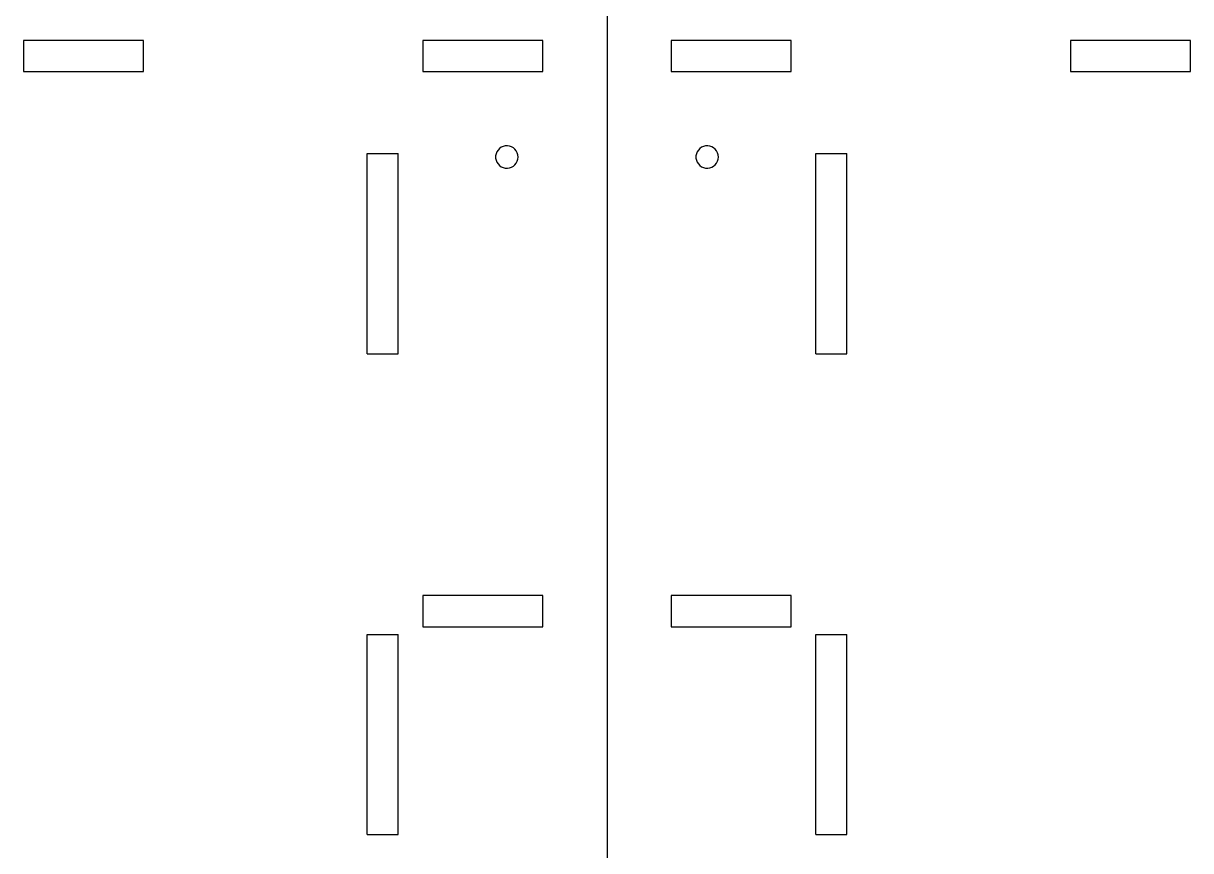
# Model space of a CAD drawing. Header units: metres. Extents: x 1885 to 2636, y 491 to 906.
# Drawn here: x 2242 to 2387.7, y 609.1 to 712.3 of the extents above; entities that cross this region are included whole.
import ezdxf

# ---------------------------------------------------------------- set-up
doc = ezdxf.new("R2010")
doc.units = ezdxf.units.M

msp = doc.modelspace()

# ---------------------------------------------------------------- linework, layer by layer
at = {"layer": 'COMPONENT1'}
for p, q in [((2314.84, 714.44), (2314.84, 601.06)), ((2256.99, 710.2), (2241.99, 710.2)), ((2241.99, 710.2), (2241.99, 706.3)), ((2256.99, 706.3), (2256.99, 710.2)), ((2306.84, 710.2), (2291.84, 710.2)), ((2291.84, 710.2), (2291.84, 706.3)), ((2306.84, 706.3), (2306.84, 710.2)), ((2337.84, 710.2), (2322.84, 710.2)), ((2322.84, 710.2), (2322.84, 706.3)), ((2337.84, 706.3), (2337.84, 710.2)), ((2387.68, 710.2), (2372.68, 710.2)), ((2372.68, 710.2), (2372.68, 706.3)), ((2387.68, 706.3), (2387.68, 710.2)), ((2241.99, 706.3), (2256.99, 706.3)), ((2291.84, 706.3), (2306.84, 706.3)), ((2322.84, 706.3), (2337.84, 706.3)), ((2372.68, 706.3), (2387.68, 706.3)), ((2301.24, 696.51), (2301.1, 696.29)), ((2301.42, 696.7), (2301.24, 696.51)), ((2301.63, 696.85), (2301.42, 696.7)), ((2301.87, 696.96), (2301.63, 696.85)), ((2302.13, 697.02), (2301.87, 696.96)), ((2302.41, 697.04), (2302.13, 697.02)), ((2302.68, 697), (2302.41, 697.04)), ((2302.93, 696.91), (2302.68, 697)), ((2303.15, 696.78), (2302.93, 696.91)), ((2303.35, 696.61), (2303.15, 696.78)), ((2303.51, 696.4), (2303.35, 696.61)), ((2326.24, 696.51), (2326.1, 696.29)), ((2326.42, 696.7), (2326.24, 696.51)), ((2326.63, 696.85), (2326.42, 696.7)), ((2326.87, 696.96), (2326.63, 696.85)), ((2327.13, 697.02), (2326.87, 696.96)), ((2327.41, 697.04), (2327.13, 697.02)), ((2327.68, 697), (2327.41, 697.04)), ((2327.93, 696.91), (2327.68, 697)), ((2328.15, 696.78), (2327.93, 696.91)), ((2328.35, 696.61), (2328.15, 696.78)), ((2328.51, 696.4), (2328.35, 696.61)), ((2284.89, 671.06), (2284.89, 696.06)), ((2284.89, 696.06), (2288.79, 696.06)), ((2288.79, 671.06), (2288.79, 696.06)), ((2301, 696.04), (2300.94, 695.78)), ((2300.94, 695.78), (2300.94, 695.5)), ((2300.94, 695.5), (2301, 695.24)), ((2301.1, 696.29), (2301, 696.04)), ((2301, 695.24), (2301.1, 694.99)), ((2301.1, 694.99), (2301.24, 694.77)), ((2303.63, 696.17), (2303.51, 696.4)), ((2303.51, 694.88), (2303.63, 695.11)), ((2303.71, 695.91), (2303.63, 696.17)), ((2303.63, 695.11), (2303.71, 695.37)), ((2303.74, 695.64), (2303.71, 695.91)), ((2303.71, 695.37), (2303.74, 695.64)), ((2326, 696.04), (2325.94, 695.78)), ((2325.94, 695.78), (2325.94, 695.5)), ((2325.94, 695.5), (2326, 695.24)), ((2326.1, 696.29), (2326, 696.04)), ((2326, 695.24), (2326.1, 694.99)), ((2326.1, 694.99), (2326.24, 694.77)), ((2328.63, 696.17), (2328.51, 696.4)), ((2328.51, 694.88), (2328.63, 695.11)), ((2328.71, 695.91), (2328.63, 696.17)), ((2328.63, 695.11), (2328.71, 695.37)), ((2328.74, 695.64), (2328.71, 695.91)), ((2328.71, 695.37), (2328.74, 695.64)), ((2340.89, 671.06), (2340.89, 696.06)), ((2340.89, 696.06), (2344.79, 696.06)), ((2344.79, 671.06), (2344.79, 696.06)), ((2301.24, 694.77), (2301.42, 694.58)), ((2301.42, 694.58), (2301.63, 694.43)), ((2301.63, 694.43), (2301.87, 694.32)), ((2301.87, 694.32), (2302.13, 694.25)), ((2302.13, 694.25), (2302.41, 694.24)), ((2302.41, 694.24), (2302.68, 694.28)), ((2302.68, 694.28), (2302.93, 694.37)), ((2302.93, 694.37), (2303.15, 694.5)), ((2303.15, 694.5), (2303.35, 694.67)), ((2303.35, 694.67), (2303.51, 694.88)), ((2326.24, 694.77), (2326.42, 694.58)), ((2326.42, 694.58), (2326.63, 694.43)), ((2326.63, 694.43), (2326.87, 694.32)), ((2326.87, 694.32), (2327.13, 694.25)), ((2327.13, 694.25), (2327.41, 694.24)), ((2327.41, 694.24), (2327.68, 694.28)), ((2327.68, 694.28), (2327.93, 694.37)), ((2327.93, 694.37), (2328.15, 694.5)), ((2328.15, 694.5), (2328.35, 694.67)), ((2328.35, 694.67), (2328.51, 694.88)), ((2284.89, 671.06), (2288.79, 671.06)), ((2340.89, 671.06), (2344.79, 671.06)), ((2291.84, 640.91), (2291.84, 637.01)), ((2306.84, 640.91), (2291.84, 640.91)), ((2306.84, 637.01), (2306.84, 640.91)), ((2322.84, 640.91), (2322.84, 637.01)), ((2337.84, 640.91), (2322.84, 640.91)), ((2337.84, 637.01), (2337.84, 640.91)), ((2291.84, 637.01), (2306.84, 637.01)), ((2322.84, 637.01), (2337.84, 637.01)), ((2284.89, 611.06), (2284.89, 636.06)), ((2284.89, 636.06), (2288.79, 636.06)), ((2288.79, 611.06), (2288.79, 636.06)), ((2340.89, 611.06), (2340.89, 636.06)), ((2340.89, 636.06), (2344.79, 636.06)), ((2344.79, 611.06), (2344.79, 636.06)), ((2284.89, 611.06), (2288.79, 611.06)), ((2340.89, 611.06), (2344.79, 611.06))]:
    msp.add_line(p, q, dxfattribs=at)

doc.saveas('drawing.dxf')
